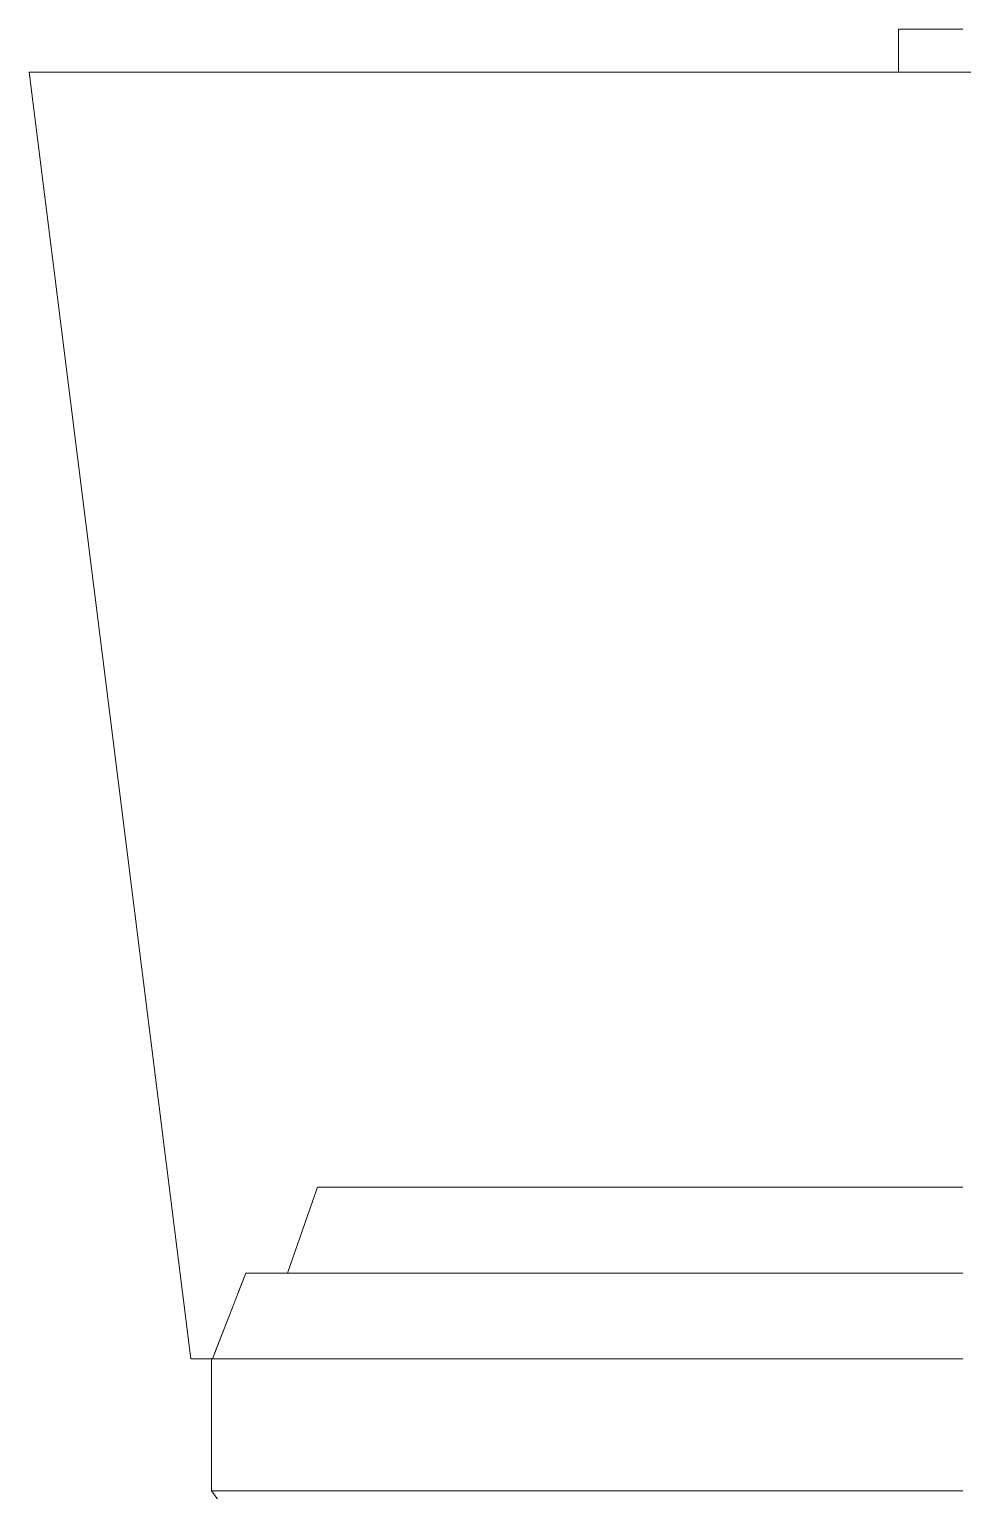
# Model space of a CAD drawing. Header units: millimetres. Extents: x 14397 to 67587, y -11631 to -8348.
# Drawn here: x 32978.8 to 33196.3, y -10979 to -10638.2 of the extents above; entities that cross this region are included whole.
import ezdxf

# ---------------------------------------------------------------- set-up
doc = ezdxf.new("R2010")
doc.units = ezdxf.units.MM
doc.header["$MEASUREMENT"] = 0
doc.linetypes.add('Wipeout_Contour', pattern=[1000, 0, -1000])
doc.layers.add('NewA-Ee_40_20-M_GeneralFFAndEInternalSanitary', color=7, linetype='Continuous')

# ---------------------------------------------------------------- blocks, each defined once
blk = doc.blocks.new('Section Elem_55_6', base_point=(23895.45, -115148.23))
at = {"color": 254, "linetype": 'Wipeout_Contour', "lineweight": 0, "ltscale": 104848.2741}
blk.add_wipeout([(33178.59, -11112.34), (33111.03, -10979), (33162.24, -11112.34)], dxfattribs=at).dxf.layer = 'NewA-Ee_40_20-M_GeneralFFAndEInternalSanitary'
at = {"color": 254, "linetype": 'Wipeout_Contour', "lineweight": 0, "ltscale": 104796.218648}
blk.add_wipeout([(33111.03, -10979), (33178.59, -11112.34), (33151.97, -10979)], dxfattribs=at).dxf.layer = 'NewA-Ee_40_20-M_GeneralFFAndEInternalSanitary'
at = {"color": 254, "linetype": 'Wipeout_Contour', "lineweight": 0, "ltscale": 104786.998913}
blk.add_wipeout([(33076.62, -10979), (33148.49, -11112.34), (33162.24, -11112.34)], dxfattribs=at).dxf.layer = 'NewA-Ee_40_20-M_GeneralFFAndEInternalSanitary'
at = {"color": 254, "linetype": 'Wipeout_Contour', "lineweight": 0, "ltscale": 104919.583802}
blk.add_wipeout([(33196.3, -11112.34), (33151.97, -10979), (33178.59, -11112.34)], dxfattribs=at).dxf.layer = 'NewA-Ee_40_20-M_GeneralFFAndEInternalSanitary'
at = {"color": 254, "linetype": 'Wipeout_Contour', "lineweight": 0, "ltscale": 104893.586897}
blk.add_wipeout([(33151.97, -10979), (33196.3, -11112.34), (33196.3, -10979)], dxfattribs=at).dxf.layer = 'NewA-Ee_40_20-M_GeneralFFAndEInternalSanitary'
at = {"color": 254, "linetype": 'Wipeout_Contour', "lineweight": 0, "ltscale": 139755.462898}
blk.add_wipeout([(33196.3, -10948.23), (33151.97, -10948.23), (33151.97, -10979), (33196.3, -10979)], dxfattribs=at).dxf.layer = 'NewA-Ee_40_20-M_GeneralFFAndEInternalSanitary'
at = {"color": 254, "linetype": 'Wipeout_Contour', "lineweight": 0, "ltscale": 139593.543598}
blk.add_wipeout([(33111.03, -10979), (33151.97, -10979), (33151.97, -10948.23), (33111.03, -10948.23)], dxfattribs=at).dxf.layer = 'NewA-Ee_40_20-M_GeneralFFAndEInternalSanitary'
at = {"layer": 'NewA-Ee_40_20-M_GeneralFFAndEInternalSanitary', "color": 1, "linetype": 'Continuous', "lineweight": 18}
blk.add_line((33196.3, -10979), (33151.97, -10979), dxfattribs=at)
at = {"color": 254, "linetype": 'Wipeout_Contour', "lineweight": 0, "ltscale": 139450.486332}
blk.add_wipeout([(33111.03, -10979), (33111.03, -10948.23), (33076.62, -10948.23), (33076.62, -10979)], dxfattribs=at).dxf.layer = 'NewA-Ee_40_20-M_GeneralFFAndEInternalSanitary'
at = {"layer": 'NewA-Ee_40_20-M_GeneralFFAndEInternalSanitary', "color": 1, "linetype": 'Continuous', "lineweight": 18}
blk.add_line((33151.97, -10979), (33111.03, -10979), dxfattribs=at)
at = {"color": 254, "linetype": 'Wipeout_Contour', "lineweight": 0, "ltscale": 139337.235942}
blk.add_wipeout([(33076.62, -10948.23), (33051.37, -10948.23), (33051.37, -10979), (33076.62, -10979)], dxfattribs=at).dxf.layer = 'NewA-Ee_40_20-M_GeneralFFAndEInternalSanitary'
at = {"layer": 'NewA-Ee_40_20-M_GeneralFFAndEInternalSanitary', "color": 1, "linetype": 'Continuous', "lineweight": 18}
blk.add_line((33111.03, -10979), (33076.62, -10979), dxfattribs=at)
at = {"color": 254, "linetype": 'Wipeout_Contour', "lineweight": 0, "ltscale": 139259.635747}
blk.add_wipeout([(33051.37, -10979), (33051.37, -10948.23), (33035.74, -10948.23), (33035.74, -10979)], dxfattribs=at).dxf.layer = 'NewA-Ee_40_20-M_GeneralFFAndEInternalSanitary'
at = {"layer": 'NewA-Ee_40_20-M_GeneralFFAndEInternalSanitary', "color": 1, "linetype": 'Continuous', "lineweight": 18}
blk.add_line((33076.62, -10979), (33051.37, -10979), dxfattribs=at)
at = {"color": 254, "linetype": 'Wipeout_Contour', "lineweight": 0, "ltscale": 139210.799516}
blk.add_wipeout([(33035.74, -10979), (33035.74, -10948.23), (33025.65, -10948.23), (33025.65, -10979)], dxfattribs=at).dxf.layer = 'NewA-Ee_40_20-M_GeneralFFAndEInternalSanitary'
at = {"layer": 'NewA-Ee_40_20-M_GeneralFFAndEInternalSanitary', "color": 1, "linetype": 'Continuous', "lineweight": 18}
blk.add_line((33051.37, -10979), (33035.74, -10979), dxfattribs=at)
at = {"color": 254, "linetype": 'Wipeout_Contour', "lineweight": 0, "ltscale": 139183.376693}
blk.add_wipeout([(33025.65, -10979), (33025.65, -10948.23), (33021.29, -10948.23), (33021.29, -10979)], dxfattribs=at).dxf.layer = 'NewA-Ee_40_20-M_GeneralFFAndEInternalSanitary'
at = {"layer": 'NewA-Ee_40_20-M_GeneralFFAndEInternalSanitary', "color": 1, "linetype": 'Continuous', "lineweight": 18}
for p, q in [((33025.65, -10979), (33021.29, -10979)), ((33118.38, -11112.34), (33021.29, -10979)), ((33035.74, -10979), (33025.65, -10979))]:
    blk.add_line(p, q, dxfattribs=at)
at = {"color": 254, "linetype": 'Wipeout_Contour', "lineweight": 0, "ltscale": 139166.763857}
blk.add_wipeout([(33029.26, -10928.23), (33021.48, -10948.23), (33025.83, -10948.23), (33033.5, -10928.23)], dxfattribs=at).dxf.layer = 'NewA-Ee_40_20-M_GeneralFFAndEInternalSanitary'
at = {"color": 254, "linetype": 'Wipeout_Contour', "lineweight": 0, "ltscale": 104390.172746}
blk.add_wipeout([(33025.83, -10948.23), (33035.91, -10948.23), (33033.5, -10928.23)], dxfattribs=at).dxf.layer = 'NewA-Ee_40_20-M_GeneralFFAndEInternalSanitary'
at = {"color": 254, "linetype": 'Wipeout_Contour', "lineweight": 0, "ltscale": 139241.931033}
blk.add_wipeout([(33035.91, -10948.23), (33051.53, -10948.23), (33058.51, -10928.23), (33043.31, -10928.23)], dxfattribs=at).dxf.layer = 'NewA-Ee_40_20-M_GeneralFFAndEInternalSanitary'
at = {"color": 254, "linetype": 'Wipeout_Contour', "lineweight": 0, "ltscale": 104400.657871}
blk.add_wipeout([(33033.5, -10928.23), (33035.91, -10948.23), (33043.31, -10928.23)], dxfattribs=at).dxf.layer = 'NewA-Ee_40_20-M_GeneralFFAndEInternalSanitary'
at = {"color": 254, "linetype": 'Wipeout_Contour', "lineweight": 0, "ltscale": 104477.538865}
blk.add_wipeout([(33058.51, -10928.23), (33051.53, -10948.23), (33076.75, -10948.23)], dxfattribs=at).dxf.layer = 'NewA-Ee_40_20-M_GeneralFFAndEInternalSanitary'
at = {"layer": 'NewA-Ee_40_20-M_GeneralFFAndEInternalSanitary', "color": 1, "linetype": 'Continuous', "lineweight": 18}
blk.add_line((33051.37, -10948.23), (33035.74, -10948.23), dxfattribs=at)
at = {"color": 254, "linetype": 'Wipeout_Contour', "lineweight": 0, "ltscale": 104557.005274}
blk.add_wipeout([(33076.75, -10948.23), (33111.12, -10948.23), (33082.51, -10928.23)], dxfattribs=at).dxf.layer = 'NewA-Ee_40_20-M_GeneralFFAndEInternalSanitary'
at = {"color": 254, "linetype": 'Wipeout_Contour', "lineweight": 0, "ltscale": 104499.899729}
blk.add_wipeout([(33082.51, -10928.23), (33058.51, -10928.23), (33076.75, -10948.23)], dxfattribs=at).dxf.layer = 'NewA-Ee_40_20-M_GeneralFFAndEInternalSanitary'
at = {"color": 254, "linetype": 'Wipeout_Contour', "lineweight": 0, "ltscale": 104659.598669}
blk.add_wipeout([(33115.22, -10928.23), (33111.12, -10948.23), (33152.01, -10948.23)], dxfattribs=at).dxf.layer = 'NewA-Ee_40_20-M_GeneralFFAndEInternalSanitary'
at = {"layer": 'NewA-Ee_40_20-M_GeneralFFAndEInternalSanitary', "color": 1, "linetype": 'Continuous', "lineweight": 18}
blk.add_line((33076.62, -10948.23), (33051.37, -10948.23), dxfattribs=at)
at = {"color": 254, "linetype": 'Wipeout_Contour', "lineweight": 0, "ltscale": 104586.279739}
blk.add_wipeout([(33082.51, -10928.23), (33111.12, -10948.23), (33115.22, -10928.23)], dxfattribs=at).dxf.layer = 'NewA-Ee_40_20-M_GeneralFFAndEInternalSanitary'
at = {"color": 254, "linetype": 'Wipeout_Contour', "lineweight": 0, "ltscale": 104777.499299}
blk.add_wipeout([(33154.15, -10928.23), (33152.01, -10948.23), (33196.3, -10948.23)], dxfattribs=at).dxf.layer = 'NewA-Ee_40_20-M_GeneralFFAndEInternalSanitary'
at = {"layer": 'NewA-Ee_40_20-M_GeneralFFAndEInternalSanitary', "color": 1, "linetype": 'Continuous', "lineweight": 18}
blk.add_line((33111.03, -10948.23), (33076.62, -10948.23), dxfattribs=at)
at = {"color": 254, "linetype": 'Wipeout_Contour', "lineweight": 0, "ltscale": 104693.074323}
blk.add_wipeout([(33154.15, -10928.23), (33115.22, -10928.23), (33152.01, -10948.23)], dxfattribs=at).dxf.layer = 'NewA-Ee_40_20-M_GeneralFFAndEInternalSanitary'
at = {"layer": 'NewA-Ee_40_20-M_GeneralFFAndEInternalSanitary', "color": 1, "linetype": 'Continuous', "lineweight": 18}
for p, q in [((33151.97, -10948.23), (33111.03, -10948.23)), ((33151.97, -10948.23), (33152.01, -10948.23)), ((33152.01, -10948.23), (33151.97, -10948.23))]:
    blk.add_line(p, q, dxfattribs=at)
at = {"color": 254, "linetype": 'Wipeout_Contour', "lineweight": 0, "ltscale": 104812.078942}
blk.add_wipeout([(33196.3, -10928.23), (33154.15, -10928.23), (33196.3, -10948.23)], dxfattribs=at).dxf.layer = 'NewA-Ee_40_20-M_GeneralFFAndEInternalSanitary'
at = {"layer": 'NewA-Ee_40_20-M_GeneralFFAndEInternalSanitary', "color": 1, "linetype": 'Continuous', "lineweight": 18}
blk.add_line((33152.01, -10948.23), (33196.3, -10948.23), dxfattribs=at)
at = {"color": 254, "linetype": 'Wipeout_Contour', "lineweight": 0, "ltscale": 104766.927779}
blk.add_wipeout([(33158.36, -10908.23), (33156.44, -10928.23), (33196.3, -10928.23)], dxfattribs=at).dxf.layer = 'NewA-Ee_40_20-M_GeneralFFAndEInternalSanitary'
at = {"color": 254, "linetype": 'Wipeout_Contour', "lineweight": 0, "ltscale": 104660.791711}
blk.add_wipeout([(33123.33, -10908.23), (33119.64, -10928.23), (33156.44, -10928.23)], dxfattribs=at).dxf.layer = 'NewA-Ee_40_20-M_GeneralFFAndEInternalSanitary'
at = {"color": 254, "linetype": 'Wipeout_Contour', "lineweight": 0, "ltscale": 104797.319563}
blk.add_wipeout([(33196.3, -10908.23), (33158.36, -10908.23), (33196.3, -10928.23)], dxfattribs=at).dxf.layer = 'NewA-Ee_40_20-M_GeneralFFAndEInternalSanitary'
at = {"color": 254, "linetype": 'Wipeout_Contour', "lineweight": 0, "ltscale": 104568.43228}
blk.add_wipeout([(33119.64, -10928.23), (33093.89, -10908.23), (33088.7, -10928.23)], dxfattribs=at).dxf.layer = 'NewA-Ee_40_20-M_GeneralFFAndEInternalSanitary'
at = {"color": 254, "linetype": 'Wipeout_Contour', "lineweight": 0, "ltscale": 104690.20037}
blk.add_wipeout([(33156.44, -10928.23), (33158.36, -10908.23), (33123.33, -10908.23)], dxfattribs=at).dxf.layer = 'NewA-Ee_40_20-M_GeneralFFAndEInternalSanitary'
at = {"layer": 'NewA-Ee_40_20-M_GeneralFFAndEInternalSanitary', "color": 1, "linetype": 'Continuous', "lineweight": 18}
blk.add_line((33154.15, -10928.23), (33196.3, -10928.23), dxfattribs=at)
at = {"color": 254, "linetype": 'Wipeout_Contour', "lineweight": 0, "ltscale": 104667.622572}
blk.add_wipeout([(33157.43, -10648.23), (33155.79, -10908.23), (33191.12, -10908.23)], dxfattribs=at).dxf.layer = 'NewA-Ee_40_20-M_GeneralFFAndEInternalSanitary'
at = {"color": 254, "linetype": 'Wipeout_Contour', "lineweight": 0, "ltscale": 104496.886755}
blk.add_wipeout([(33072.29, -10908.23), (33066, -10928.23), (33088.7, -10928.23)], dxfattribs=at).dxf.layer = 'NewA-Ee_40_20-M_GeneralFFAndEInternalSanitary'
at = {"color": 254, "linetype": 'Wipeout_Contour', "lineweight": 0, "ltscale": 104594.072603}
blk.add_wipeout([(33093.89, -10908.23), (33119.64, -10928.23), (33123.33, -10908.23)], dxfattribs=at).dxf.layer = 'NewA-Ee_40_20-M_GeneralFFAndEInternalSanitary'
at = {"layer": 'NewA-Ee_40_20-M_GeneralFFAndEInternalSanitary', "color": 1, "linetype": 'Continuous', "lineweight": 18}
blk.add_line((33115.22, -10928.23), (33154.15, -10928.23), dxfattribs=at)
at = {"color": 254, "linetype": 'Wipeout_Contour', "lineweight": 0, "ltscale": 104553.825461}
blk.add_wipeout([(33118.66, -10648.23), (33115.39, -10908.23), (33150.63, -10908.23)], dxfattribs=at).dxf.layer = 'NewA-Ee_40_20-M_GeneralFFAndEInternalSanitary'
at = {"color": 254, "linetype": 'Wipeout_Contour', "lineweight": 0, "ltscale": 139566.981897}
blk.add_wipeout([(33157.43, -10648.23), (33191.12, -10908.23), (33196.3, -10908.23), (33196.3, -10648.23)], dxfattribs=at).dxf.layer = 'NewA-Ee_40_20-M_GeneralFFAndEInternalSanitary'
at = {"color": 254, "linetype": 'Wipeout_Contour', "lineweight": 0, "ltscale": 104448.814259}
blk.add_wipeout([(33051.95, -10928.23), (33066, -10928.23), (33058.61, -10908.23)], dxfattribs=at).dxf.layer = 'NewA-Ee_40_20-M_GeneralFFAndEInternalSanitary'
at = {"color": 254, "linetype": 'Wipeout_Contour', "lineweight": 0, "ltscale": 104516.325053}
blk.add_wipeout([(33093.89, -10908.23), (33072.29, -10908.23), (33088.7, -10928.23)], dxfattribs=at).dxf.layer = 'NewA-Ee_40_20-M_GeneralFFAndEInternalSanitary'
at = {"layer": 'NewA-Ee_40_20-M_GeneralFFAndEInternalSanitary', "color": 1, "linetype": 'Continuous', "lineweight": 18}
blk.add_line((33082.51, -10928.23), (33115.22, -10928.23), dxfattribs=at)
at = {"color": 254, "linetype": 'Wipeout_Contour', "lineweight": 0, "ltscale": 139386.466873}
blk.add_wipeout([(33181.59, -10648.23), (33181.59, -10638.23), (33181.3, -10638.23), (33181.3, -10648.23)], dxfattribs=at).dxf.layer = 'NewA-Ee_40_20-M_GeneralFFAndEInternalSanitary'
at = {"color": 254, "linetype": 'Wipeout_Contour', "lineweight": 0, "ltscale": 139285.95471}
blk.add_wipeout([(33080.08, -10648.23), (33075.19, -10908.23), (33093.89, -10908.23), (33110.25, -10908.23)], dxfattribs=at).dxf.layer = 'NewA-Ee_40_20-M_GeneralFFAndEInternalSanitary'
at = {"color": 254, "linetype": 'Wipeout_Contour', "lineweight": 0, "ltscale": 139416.197933}
blk.add_wipeout([(33118.66, -10648.23), (33150.63, -10908.23), (33155.79, -10908.23), (33157.43, -10648.23)], dxfattribs=at).dxf.layer = 'NewA-Ee_40_20-M_GeneralFFAndEInternalSanitary'
at = {"color": 254, "linetype": 'Wipeout_Contour', "lineweight": 0, "ltscale": 104781.635417}
blk.add_wipeout([(33231.62, -10908.23), (33196.3, -10648.23), (33196.3, -10908.23)], dxfattribs=at).dxf.layer = 'NewA-Ee_40_20-M_GeneralFFAndEInternalSanitary'
at = {"color": 254, "linetype": 'Wipeout_Contour', "lineweight": 0, "ltscale": 104418.193653}
blk.add_wipeout([(33051.95, -10928.23), (33049.78, -10908.23), (33042.87, -10928.23)], dxfattribs=at).dxf.layer = 'NewA-Ee_40_20-M_GeneralFFAndEInternalSanitary'
at = {"color": 254, "linetype": 'Wipeout_Contour', "lineweight": 0, "ltscale": 104461.477927}
blk.add_wipeout([(33058.61, -10908.23), (33066, -10928.23), (33072.29, -10908.23)], dxfattribs=at).dxf.layer = 'NewA-Ee_40_20-M_GeneralFFAndEInternalSanitary'
at = {"layer": 'NewA-Ee_40_20-M_GeneralFFAndEInternalSanitary', "color": 1, "linetype": 'Continuous', "lineweight": 18}
blk.add_line((33158.36, -10908.23), (33123.33, -10908.23), dxfattribs=at)
at = {"color": 254, "linetype": 'Wipeout_Contour', "lineweight": 0, "ltscale": 139265.917275}
blk.add_wipeout([(33080.08, -10648.23), (33110.25, -10908.23), (33115.39, -10908.23), (33118.66, -10648.23)], dxfattribs=at).dxf.layer = 'NewA-Ee_40_20-M_GeneralFFAndEInternalSanitary'
at = {"color": 254, "linetype": 'Wipeout_Contour', "lineweight": 0, "ltscale": 139718.000359}
blk.add_wipeout([(33235.17, -10648.23), (33196.3, -10648.23), (33231.62, -10908.23), (33236.8, -10908.23)], dxfattribs=at).dxf.layer = 'NewA-Ee_40_20-M_GeneralFFAndEInternalSanitary'
at = {"color": 254, "linetype": 'Wipeout_Contour', "lineweight": 0, "ltscale": 104427.036354}
blk.add_wipeout([(33051.95, -10928.23), (33058.61, -10908.23), (33049.78, -10908.23)], dxfattribs=at).dxf.layer = 'NewA-Ee_40_20-M_GeneralFFAndEInternalSanitary'
at = {"layer": 'NewA-Ee_40_20-M_GeneralFFAndEInternalSanitary', "color": 1, "linetype": 'Continuous', "lineweight": 18}
for p, q in [((33157.43, -10648.23), (33118.66, -10648.23)), ((33123.33, -10908.23), (33093.89, -10908.23)), ((33196.3, -10908.23), (33158.36, -10908.23))]:
    blk.add_line(p, q, dxfattribs=at)
at = {"color": 254, "linetype": 'Wipeout_Contour', "lineweight": 0, "ltscale": 139437.47879}
blk.add_wipeout([(33196.3, -10648.23), (33196.3, -10638.23), (33193.37, -10638.23), (33193.37, -10648.23)], dxfattribs=at).dxf.layer = 'NewA-Ee_40_20-M_GeneralFFAndEInternalSanitary'
at = {"color": 254, "linetype": 'Wipeout_Contour', "lineweight": 0, "ltscale": 139205.736337}
blk.add_wipeout([(33042.87, -10928.23), (33049.78, -10908.23), (33045.97, -10908.23), (33038.96, -10928.23)], dxfattribs=at).dxf.layer = 'NewA-Ee_40_20-M_GeneralFFAndEInternalSanitary'
at = {"layer": 'NewA-Ee_40_20-M_GeneralFFAndEInternalSanitary', "color": 1, "linetype": 'Continuous', "lineweight": 18}
blk.add_line((33235.17, -10648.23), (33196.3, -10648.23), dxfattribs=at)
at = {"color": 254, "linetype": 'Wipeout_Contour', "lineweight": 0, "ltscale": 139426.546523}
blk.add_wipeout([(33193.37, -10648.23), (33193.37, -10638.23), (33190.56, -10638.23), (33190.56, -10648.23)], dxfattribs=at).dxf.layer = 'NewA-Ee_40_20-M_GeneralFFAndEInternalSanitary'
at = {"color": 254, "linetype": 'Wipeout_Contour', "lineweight": 0, "ltscale": 208746.415}
blk.add_wipeout([(33041.8, -10648.23), (33034.8, -10928.23), (33038.96, -10928.23), (33045.97, -10908.23), (33059.51, -10908.23), (33070.09, -10908.23)], dxfattribs=at).dxf.layer = 'NewA-Ee_40_20-M_GeneralFFAndEInternalSanitary'
at = {"layer": 'NewA-Ee_40_20-M_GeneralFFAndEInternalSanitary', "color": 1, "linetype": 'Continuous', "lineweight": 18}
for p, q in [((33196.3, -10638.23), (33193.37, -10638.23)), ((33058.51, -10928.23), (33082.51, -10928.23))]:
    blk.add_line(p, q, dxfattribs=at)
at = {"color": 254, "linetype": 'Wipeout_Contour', "lineweight": 0, "ltscale": 139416.248631}
blk.add_wipeout([(33190.56, -10648.23), (33190.56, -10638.23), (33187.97, -10638.23), (33187.97, -10648.23)], dxfattribs=at).dxf.layer = 'NewA-Ee_40_20-M_GeneralFFAndEInternalSanitary'
at = {"color": 254, "linetype": 'Wipeout_Contour', "lineweight": 0, "ltscale": 139067.38865}
blk.add_wipeout([(33033.26, -10928.23), (33018.73, -10648.23), (33027.32, -10933.23), (33029.26, -10928.23)], dxfattribs=at).dxf.layer = 'NewA-Ee_40_20-M_GeneralFFAndEInternalSanitary'
at = {"color": 254, "linetype": 'Wipeout_Contour', "lineweight": 0, "ltscale": 139116.514832}
blk.add_wipeout([(33041.8, -10648.23), (33070.09, -10908.23), (33075.19, -10908.23), (33080.08, -10648.23)], dxfattribs=at).dxf.layer = 'NewA-Ee_40_20-M_GeneralFFAndEInternalSanitary'
at = {"layer": 'NewA-Ee_40_20-M_GeneralFFAndEInternalSanitary', "color": 1, "linetype": 'Continuous', "lineweight": 18}
for p, q in [((33193.37, -10638.23), (33190.56, -10638.23)), ((33118.66, -10648.23), (33080.08, -10648.23)), ((33049.78, -10908.23), (33045.97, -10908.23)), ((33058.61, -10908.23), (33049.78, -10908.23)), ((33072.29, -10908.23), (33058.61, -10908.23)), ((33093.89, -10908.23), (33072.29, -10908.23))]:
    blk.add_line(p, q, dxfattribs=at)
at = {"color": 254, "linetype": 'Wipeout_Contour', "lineweight": 0, "ltscale": 139406.980839}
blk.add_wipeout([(33187.97, -10648.23), (33187.97, -10638.23), (33185.69, -10638.23), (33185.69, -10648.23)], dxfattribs=at).dxf.layer = 'NewA-Ee_40_20-M_GeneralFFAndEInternalSanitary'
at = {"color": 254, "linetype": 'Wipeout_Contour', "lineweight": 0, "ltscale": 173791.856404}
blk.add_wipeout([(33018.73, -10648.23), (33033.26, -10928.23), (33033.5, -10928.23), (33034.8, -10928.23), (33041.8, -10648.23)], dxfattribs=at).dxf.layer = 'NewA-Ee_40_20-M_GeneralFFAndEInternalSanitary'
at = {"layer": 'NewA-Ee_40_20-M_GeneralFFAndEInternalSanitary', "color": 1, "linetype": 'Continuous', "lineweight": 18}
for p, q in [((33190.56, -10638.23), (33187.97, -10638.23)), ((33080.08, -10648.23), (33041.8, -10648.23)), ((33038.96, -10928.23), (33045.97, -10908.23)), ((33029.26, -10928.23), (33033.5, -10928.23)), ((33033.5, -10928.23), (33043.31, -10928.23)), ((33043.31, -10928.23), (33058.51, -10928.23))]:
    blk.add_line(p, q, dxfattribs=at)
at = {"color": 254, "linetype": 'Wipeout_Contour', "lineweight": 0, "ltscale": 139399.099277}
blk.add_wipeout([(33185.69, -10648.23), (33185.69, -10638.23), (33183.83, -10638.23), (33183.83, -10648.23)], dxfattribs=at).dxf.layer = 'NewA-Ee_40_20-M_GeneralFFAndEInternalSanitary'
at = {"color": 254, "linetype": 'Wipeout_Contour', "lineweight": 0, "ltscale": 104252.399632}
blk.add_wipeout([(32998.09, -10648.23), (33021.86, -10947.26), (33026.5, -10935.34)], dxfattribs=at).dxf.layer = 'NewA-Ee_40_20-M_GeneralFFAndEInternalSanitary'
at = {"layer": 'NewA-Ee_40_20-M_GeneralFFAndEInternalSanitary', "color": 1, "linetype": 'Continuous', "lineweight": 18}
for p, q in [((33187.97, -10638.23), (33185.69, -10638.23)), ((33035.74, -10948.23), (33025.65, -10948.23))]:
    blk.add_line(p, q, dxfattribs=at)
at = {"color": 254, "linetype": 'Wipeout_Contour', "lineweight": 0, "ltscale": 139392.906805}
blk.add_wipeout([(33183.83, -10648.23), (33183.83, -10638.23), (33182.44, -10638.23), (33182.44, -10648.23)], dxfattribs=at).dxf.layer = 'NewA-Ee_40_20-M_GeneralFFAndEInternalSanitary'
at = {"color": 254, "linetype": 'Wipeout_Contour', "lineweight": 0, "ltscale": 138945.953197}
blk.add_wipeout([(33018.73, -10648.23), (32998.09, -10648.23), (33026.5, -10935.34), (33027.32, -10933.23)], dxfattribs=at).dxf.layer = 'NewA-Ee_40_20-M_GeneralFFAndEInternalSanitary'
at = {"color": 254, "linetype": 'Wipeout_Contour', "lineweight": 0, "ltscale": 139388.64137}
blk.add_wipeout([(33182.44, -10648.23), (33182.44, -10638.23), (33181.59, -10638.23), (33181.59, -10648.23)], dxfattribs=at).dxf.layer = 'NewA-Ee_40_20-M_GeneralFFAndEInternalSanitary'
at = {"color": 254, "linetype": 'Wipeout_Contour', "lineweight": 0, "ltscale": 139023.513432}
blk.add_wipeout([(32983.87, -10648.23), (33017.91, -10948.23), (33021.48, -10948.23), (33021.82, -10947.35)], dxfattribs=at).dxf.layer = 'NewA-Ee_40_20-M_GeneralFFAndEInternalSanitary'
at = {"layer": 'NewA-Ee_40_20-M_GeneralFFAndEInternalSanitary', "color": 1, "linetype": 'Continuous', "lineweight": 18}
for p, q in [((33181.59, -10638.23), (33181.3, -10638.23)), ((33181.3, -10648.23), (33181.3, -10638.23)), ((33182.44, -10638.23), (33181.59, -10638.23)), ((33183.83, -10638.23), (33182.44, -10638.23)), ((33185.69, -10638.23), (33183.83, -10638.23)), ((33196.3, -10648.23), (33157.43, -10648.23))]:
    blk.add_line(p, q, dxfattribs=at)
at = {"color": 254, "linetype": 'Wipeout_Contour', "lineweight": 0, "ltscale": 138911.631755}
blk.add_wipeout([(32998.09, -10648.23), (32983.87, -10648.23), (33021.82, -10947.35), (33021.86, -10947.26)], dxfattribs=at).dxf.layer = 'NewA-Ee_40_20-M_GeneralFFAndEInternalSanitary'
at = {"layer": 'NewA-Ee_40_20-M_GeneralFFAndEInternalSanitary', "color": 1, "linetype": 'Continuous', "lineweight": 18}
for p, q in [((33029.26, -10928.23), (33021.48, -10948.23)), ((33025.65, -10948.23), (33021.29, -10948.23)), ((33021.29, -10979), (33021.29, -10948.23))]:
    blk.add_line(p, q, dxfattribs=at)
at = {"color": 254, "linetype": 'Wipeout_Contour', "lineweight": 0, "ltscale": 104225.037693}
blk.add_wipeout([(33017.91, -10948.23), (32978.8, -10648.23), (33016.48, -10948.23)], dxfattribs=at).dxf.layer = 'NewA-Ee_40_20-M_GeneralFFAndEInternalSanitary'
at = {"color": 254, "linetype": 'Wipeout_Contour', "lineweight": 0, "ltscale": 104101.228825}
blk.add_wipeout([(33017.91, -10948.23), (32983.87, -10648.23), (32978.8, -10648.23)], dxfattribs=at).dxf.layer = 'NewA-Ee_40_20-M_GeneralFFAndEInternalSanitary'
at = {"layer": 'NewA-Ee_40_20-M_GeneralFFAndEInternalSanitary', "color": 1, "linetype": 'Continuous', "lineweight": 18}
for p, q in [((32983.87, -10648.23), (32978.8, -10648.23)), ((33016.48, -10948.23), (32978.8, -10648.23)), ((32998.09, -10648.23), (32983.87, -10648.23)), ((33018.73, -10648.23), (32998.09, -10648.23)), ((33041.8, -10648.23), (33018.73, -10648.23)), ((33017.91, -10948.23), (33016.48, -10948.23)), ((33021.29, -10948.23), (33017.91, -10948.23))]:
    blk.add_line(p, q, dxfattribs=at)

msp = doc.modelspace()

# ---------------------------------------------------------------- block references
at = {"layer": 'NewA-Ee_40_20-M_GeneralFFAndEInternalSanitary', "lineweight": 0}
msp.add_blockref('Section Elem_55_6', (23895.45, -115148.23), dxfattribs=at)

doc.saveas('drawing.dxf')
